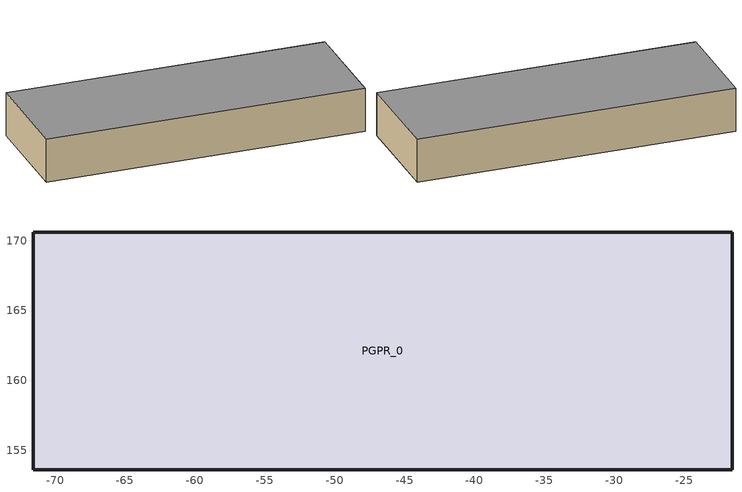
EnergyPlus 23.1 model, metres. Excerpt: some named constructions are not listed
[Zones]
PGPR_0
 floor ground (PGPR_0:f4UnderGroundSlabCF): -71.58,153.61 -71.58,170.61 -21.58,170.61 -21.58,153.61 z-8.68
 floor ground (PGPR_0:f5UnderGroundSlabCF): -71.58,153.61 -21.58,153.61 -21.58,170.61 -71.58,170.61 z-1.68
 wall ground (PGPR_0:f0UnderGroundWallCF): -71.58,153.61 -21.58,153.61 z-8.68:-1.68
 wall ground (PGPR_0:f1UnderGroundWallCF): -21.58,153.61 -21.58,170.61 z-8.68:-1.68
 wall ground (PGPR_0:f2UnderGroundWallCF): -21.58,170.61 -71.58,170.61 z-8.68:-1.68
 wall ground (PGPR_0:f3UnderGroundWallCF): -71.58,170.61 -71.58,153.61 z-8.68:-1.68
[Schedule:Day:Hourly]
d9dcf79c-9fc7-427b-8721-aed9b2591ced: Fraction, 1, 1, 1, 1, 1, 1, 1, 1, 0, 0, 0, 0, 0, 0, 0, 0, 0, 0, 0, 0, 0, 0, 0, 0
1f39d808-1290-4ecc-a868-a539735284be: Fraction, 1, 1, 1, 1, 1, 1, 1, 1, 0, 0, 0, 0, 1, 1, 1, 1, 1, 0, 0, 0, 0, 0, 0, 0
167243c0-d6b9-4395-961c-05c7494a644d: Fraction, 1, 1, 1, 1, 1, 1, 1, 1, 0, 0, 0, 1, 1, 1, 1, 1, 0, 0, 0, 0, 0, 0, 0, 0
f8f9e8d6-3785-418d-88df-0344d3b8d9d0: Fraction, 1, 1, 1, 1, 1, 1, 1, 1, 0, 0, 0, 1, 1, 1, 1, 1, 1, 1, 0, 0, 0, 0, 0, 0
816b8938-fc55-4ccb-94e9-46874070c0df: Fraction, 0, 0, 0, 0, 0, 0, 0, 0, 0, 0, 1, 1, 1, 1, 1, 1, 1, 1, 0, 0, 0, 0, 0, 0
f906869d-0c63-4801-97d7-2f6fdf00eec3: Fraction, 0, 1, 1, 1, 1, 1, 1, 1, 1, 0, 0, 1, 1, 1, 1, 1, 0, 0, 0, 0, 0, 0, 0, 0
bf26c04b-093e-4dd0-bfb7-8f53418dfe3b: Fraction, 0, 1, 1, 1, 1, 1, 1, 0, 0, 0, 1, 1, 1, 1, 1, 1, 1, 1, 0, 0, 0, 0, 0, 0
2692f2e2-7011-4f7f-87d6-537eda69e901: Fraction, 0, 0, 0, 0, 0, 0, 0, 0, 0, 1, 1, 1, 1, 1, 1, 1, 1, 1, 1, 0, 0, 0, 0, 0
4c0f310b-1b08-4062-aa00-35a20e78d4bd: Fraction, 0, 0, 0, 0, 0, 0, 0, 0, 0, 1, 1, 1, 1, 1, 1, 1, 1, 0, 0, 0, 0, 0, 0, 0
2c235aa5-8cab-4b03-950f-1667eaae87ce: Fraction, 0, 0, 0, 0, 0, 1, 1, 1, 0, 0, 0, 1, 1, 1, 1, 1, 0, 0, 0, 0, 0, 0, 0, 0
2b794df9-8615-43c4-b662-a9bc657ad98b: Fraction, 0, 0, 0, 0, 1, 0, 1, 0, 0, 0, 1, 1, 1, 0, 1, 1, 1, 0, 0, 0, 1, 1, 1, 1
b356cf11-d75d-4a00-a3ae-097c46a6d152: Fraction, 1, 1, 0, 0, 1, 1, 1, 1, 0, 0, 0, 0, 0, 0, 0, 0, 0, 0, 0, 0, 0, 0, 0, 0
05675a24-8fc4-4639-b798-4d39c4ec1cc1: Fraction, 0, 0, 0, 0, 0, 1, 0, 1, 0, 0, 0, 1, 1, 1, 1, 1, 0, 0, 0, 1, 1, 1, 1, 1
1d0039ed-71bf-43dc-8e47-9ad4a4147dc6: Fraction, 1, 1, 1, 0, 0, 1, 1, 1, 0, 0, 0, 0, 0, 0, 0, 0, 0, 0, 0, 0, 0, 0, 0, 0
f388303f-57ff-409b-afd9-1b7f9101a9af: Fraction, 0, 0, 0, 0, 1, 0, 1, 1, 1, 0, 0, 0, 1, 0, 0, 0, 0, 0, 0, 0, 0, 0, 0, 0
63fb8825-6fb9-4d30-81dd-844b2e0fedb9: Fraction, 0, 0, 0, 1, 0, 0, 0, 0, 0, 0, 0, 1, 1, 0, 1, 1, 0, 1, 0, 0, 0, 0, 0, 0
1ac725ff-994e-4721-8a13-852a1cbd803a: Fraction, 0, 0, 0, 0, 0, 0, 0, 0, 0, 0, 0, 1, 1, 0, 0, 0, 0, 0, 0, 0, 0, 0, 0, 1
7653cf2f-31bd-472d-bad6-aa38721b5ba5: Fraction, 1, 0, 1, 1, 1, 1, 1, 1, 0, 0, 0, 1, 1, 1, 1, 1, 0, 0, 0, 0, 0, 0, 0, 0
5accb452-dd9b-4958-ae82-1703d24bb1e1: Fraction, 0, 1, 1, 1, 1, 1, 1, 1, 0, 0, 1, 0, 0, 0, 1, 0, 0, 0, 0, 0, 1, 1, 1, 1
8d42d2cd-1376-4aaf-b131-225c1ebf9b00: Fraction, 1, 1, 1, 0, 1, 0, 0, 0, 0, 0, 0, 0, 1, 1, 1, 1, 0, 1, 0, 0, 0, 0, 0, 0
4821b65f-2fa8-4027-9241-73385ae91f13: Fraction, 0, 0, 0, 0, 0, 0, 1, 1, 0, 0, 0, 1, 1, 0, 0, 0, 0, 0, 0, 0, 0, 0, 0, 0
bf18cd6a-a61e-4c8f-b715-80ad31d9cf59: Fraction, 0, 1, 1, 1, 1, 1, 0, 1, 1, 1, 1, 0, 0, 0, 0, 0, 0, 0, 0, 0, 0, 0, 0, 0
f6daa1c1-f638-4cfc-83a9-ba2a2dab20d0: Fraction, 0, 0, 0, 1, 0, 1, 1, 0, 0, 0, 0, 1, 0, 1, 1, 1, 1, 1, 1, 0, 0, 0, 0, 0
5717dede-df18-45f6-8e04-edc631a4d201: Fraction, 0, 0, 0, 1, 1, 1, 0, 0, 0, 0, 0, 0, 1, 1, 1, 1, 0, 0, 0, 0, 0, 0, 0, 0
0cbf1766-0042-40fe-aa65-417a5b1cb487: Fraction, 0, 1, 1, 1, 1, 0, 1, 1, 0, 0, 0, 1, 1, 1, 1, 1, 1, 1, 1, 0, 0, 0, 0, 0
e7e61d38-ad75-4d17-9111-c91082de810f: Fraction, 0, 0, 0, 0, 0, 0, 0, 0, 0, 0, 1, 1, 1, 1, 1, 1, 1, 1, 1, 0, 0, 0, 0, 0
4eaf82e5-4865-46f9-871d-4dad995568b3: Fraction, 0, 0, 1, 1, 1, 0, 0, 1, 0, 0, 1, 1, 1, 1, 1, 1, 1, 1, 1, 1, 0, 0, 0, 0
2d7c5082-bc18-4490-97bf-c09197667969: Fraction, 0, 0, 0, 0, 0, 0, 0, 1, 0, 0, 1, 1, 1, 1, 1, 1, 0, 1, 1, 1, 1, 1, 0, 0
ae4e11c5-8472-48d7-91c8-4f0efbfe5baf: Fraction, 0, 0, 0, 0, 0, 0, 0, 0, 0, 1, 0, 1, 1, 1, 0, 0, 0, 0, 0, 0, 0, 0, 1, 1
fa050877-eab1-4837-8a96-9d579ed6ebb7: Fraction, 1, 1, 1, 1, 1, 1, 1, 1, 1, 0, 1, 0, 0, 1, 0, 0, 0, 0, 0, 1, 0, 0, 0, 1
72a43f4f-64e3-4f42-991d-62f686cb3ffd: Fraction, 1, 1, 1, 1, 1, 1, 1, 1, 0, 0, 0, 1, 1, 1, 0, 0, 1, 1, 0, 0, 0, 0, 0, 1
b9846065-a829-46c6-8fdc-8aa68692deeb: Fraction, 0, 0, 0, 0, 0, 0, 0, 0, 0, 0, 1, 0, 1, 1, 1, 0, 0, 0, 0, 0, 0, 0, 0, 0
f6460899-6225-450c-ba80-d4e741b67683: Fraction, 0, 1, 1, 1, 1, 1, 1, 1, 1, 0, 1, 1, 1, 1, 1, 0, 0, 0, 0, 1, 0, 1, 1, 1
3d43a1c2-00b8-41e6-a762-89d3936fab90: Fraction, 0, 0, 0, 0, 1, 1, 1, 1, 1, 1, 1, 0, 0, 0, 0, 0, 0, 0, 1, 0, 0, 0, 0, 0
fd22cae9-120d-4658-9fc1-011c79ef2019: Fraction, 0, 1, 0, 0, 1, 0, 0, 1, 0, 0, 1, 1, 1, 0, 0, 1, 0, 0, 0, 0, 0, 0, 0, 0
6d1b742b-f2af-4926-b111-44a0308bde1c: Fraction, 0, 0, 0, 0, 1, 1, 1, 1, 0, 0, 1, 1, 0, 0, 0, 0, 0, 0, 0, 0, 0, 0, 0, 0
9c94cf4f-2ea2-4d69-95c6-22fe52697003: Fraction, 0, 0, 0, 0, 0, 1, 0, 0, 0, 1, 0, 1, 1, 1, 1, 1, 0, 0, 0, 0, 0, 0, 0, 1
9a41f223-906f-4b0c-a4ba-fb94fbd2fc55: Fraction, 1, 1, 1, 1, 1, 1, 1, 1, 0, 1, 1, 1, 1, 1, 1, 1, 0, 0, 0, 0, 0, 0, 0, 0
2b34165a-c372-494a-aa3d-b6cb0a099ef0: Fraction, 0, 0, 0, 0, 0, 0, 0, 0, 0, 1, 1, 1, 1, 1, 1, 0, 0, 0, 0, 0, 0, 0, 0, 0
7365ccb5-f68e-47de-9fe1-2bba2c3965be: Fraction, 0, 1, 0, 0, 1, 1, 1, 1, 0, 1, 1, 1, 1, 1, 1, 1, 1, 1, 0, 0, 0, 0, 0, 0
7ee230cb-1509-4b11-8eff-c9901a1954f6: Fraction, 0, 0, 1, 1, 1, 1, 1, 1, 0, 0, 0, 0, 0, 1, 0, 1, 1, 0, 0, 0, 0, 0, 0, 0
a0d8a280-95cc-4bbb-89e8-2600fbc8f4a4: Fraction, 0, 0, 1, 1, 1, 1, 1, 1, 1, 1, 0, 0, 0, 0, 0, 0, 0, 0, 0, 0, 1, 0, 0, 0
ffe3e54c-0a47-4d93-bc39-6b1d4521eefe: Fraction, 1, 1, 1, 1, 1, 0, 0, 0, 0, 0, 0, 1, 1, 1, 1, 1, 1, 0, 0, 0, 0, 0, 0, 0
aa4ba0ed-ad0f-4bc4-baaa-1820481ac14d: Fraction, 0, 1, 1, 1, 1, 1, 1, 0, 0, 0, 0, 0, 0, 0, 0, 0, 1, 1, 1, 1, 1, 1, 1, 1
91a559cd-d8ad-489f-807b-53c219268239: Fraction, 0, 1, 0, 0, 1, 0, 0, 0, 0, 0, 0, 0, 1, 0, 0, 0, 0, 0, 0, 0, 0, 0, 0, 0
9548e364-9f1d-4a4f-80c3-c71c33c9bcd3: Fraction, 0, 1, 1, 1, 1, 1, 1, 1, 1, 1, 0, 0, 0, 0, 0, 1, 1, 0, 0, 0, 0, 0, 0, 0
40458299-9a9a-4cad-8549-994105624202: Fraction, 1, 1, 1, 0, 1, 1, 1, 1, 0, 0, 1, 1, 1, 1, 1, 1, 1, 1, 0, 0, 0, 0, 0, 0
3334ab2a-65ca-4246-9726-86bed1b1ad56: Fraction, 0, 1, 0, 0, 0, 0, 0, 0, 0, 0, 1, 0, 0, 0, 1, 1, 1, 1, 1, 0, 0, 0, 0, 1
dab38334-b2d5-43f8-aa39-9ec1537ad0d7: Fraction, 1, 1, 1, 1, 1, 0, 1, 1, 1, 0, 0, 0, 0, 1, 1, 0, 0, 0, 0, 0, 0, 0, 0, 1
5314bcf4-b470-4438-b5aa-59109e820182: Fraction, 1, 1, 1, 1, 1, 1, 0, 0, 0, 0, 0, 1, 1, 1, 1, 1, 1, 0, 0, 0, 0, 0, 0, 0
5ca33720-f18f-4dc2-9ba6-c4c9ca01ac03: Fraction, 0, 1, 1, 1, 1, 1, 1, 0, 0, 0, 0, 1, 1, 1, 1, 0, 0, 0, 0, 0, 0, 0, 0, 0
6ae21529-3c88-4ab1-b4a1-14dbb9c0dbd7: Fraction, 0, 0, 0, 0, 0, 0, 0, 0, 0, 1, 1, 1, 1, 1, 1, 1, 1, 1, 0, 0, 0, 0, 0, 0
b2070fc6-cdf3-4f53-a6fc-529115ee4d6c: Fraction, 0, 0, 1, 1, 1, 1, 1, 0, 0, 0, 1, 1, 1, 1, 0, 0, 0, 0, 0, 0, 0, 0, 0, 0
539075db-9491-4669-a57f-f293ddaf3df2: Fraction, 1, 1, 1, 1, 1, 1, 1, 1, 1, 0, 0, 0, 0, 0, 0, 0, 0, 0, 1, 1, 1, 1, 1, 1
3dc08564-a34c-414f-86a0-6dbabdcd974d: Fraction, 1, 1, 1, 1, 1, 1, 1, 0, 0, 1, 1, 1, 0, 0, 0, 0, 0, 0, 0, 0, 0, 0, 0, 0
c09cb094-2e46-4762-a30d-19deb9d1ea86: Fraction, 1, 1, 1, 1, 1, 1, 1, 1, 0, 1, 1, 0, 0, 0, 1, 1, 0, 0, 0, 0, 0, 0, 0, 0
e75c3a82-20ed-45d3-9611-82b07fe70383: Fraction, 0, 0, 0, 1, 1, 1, 0, 0, 0, 1, 1, 1, 1, 1, 1, 1, 1, 1, 0, 0, 0, 0, 0, 0
13338e4d-33e6-4ba8-ab76-f3b5fdbebdc6: Fraction, 0, 0, 0, 0, 0, 0, 0, 1, 1, 1, 1, 0, 0, 0, 0, 0, 0, 0, 0, 0, 0, 0, 0, 1
18ac65b2-ff49-43eb-9ff6-f5d489605bf5: Fraction, 1, 1, 1, 1, 1, 1, 1, 1, 0, 0, 0, 1, 1, 1, 1, 0, 0, 0, 1, 1, 1, 1, 1, 1
3c424272-2fbb-4626-bfb3-b3e63b0ebf15: Fraction, 1, 1, 1, 1, 1, 1, 1, 1, 1, 1, 1, 1, 1, 1, 1, 0, 0, 0, 0, 1, 1, 1, 0, 1
8cb67d62-1e5e-492f-891a-b3a95116f9b2: Fraction, 1, 1, 1, 1, 1, 1, 1, 1, 0, 0, 1, 1, 0, 1, 0, 0, 0, 0, 0, 0, 0, 0, 0, 1
65854ffa-0b48-4b7e-b013-bbacda2de4b0: Fraction, 1, 1, 1, 1, 1, 1, 1, 0, 0, 0, 1, 0, 0, 0, 0, 0, 0, 0, 0, 1, 1, 1, 1, 1
43215c20-34bf-46c4-b316-0cb89a13fde0: Fraction, 1, 1, 1, 1, 1, 0, 0, 0, 0, 0, 1, 1, 1, 1, 1, 1, 1, 0, 0, 0, 0, 0, 0, 0
bf493e8d-0f09-477b-82bb-599b7dfa9bf8: Fraction, 1, 1, 1, 1, 1, 1, 1, 1, 1, 1, 0, 0, 0, 0, 0, 0, 1, 0, 0, 0, 0, 0, 0, 0
56c5e057-8600-4c1d-8a82-cd542e8e6118: Fraction, 1, 1, 1, 1, 1, 1, 1, 1, 1, 1, 1, 1, 0, 0, 0, 0, 0, 0, 0, 0, 0, 1, 1, 1
43dce155-c14f-49ae-9b01-ade141029bde: Fraction, 1, 1, 1, 1, 1, 1, 1, 0, 0, 0, 1, 1, 1, 1, 1, 1, 1, 0, 0, 0, 0, 1, 1, 1
1cc282b9-c982-4ee0-a064-773fd5ee6047: Fraction, 1, 1, 1, 1, 1, 1, 1, 1, 0, 0, 1, 1, 1, 1, 0, 1, 1, 1, 1, 1, 1, 1, 1, 1
bd5e77ba-5875-406c-ae00-fb824d1f45a9: Fraction, 1, 1, 1, 1, 1, 1, 1, 1, 1, 0, 0, 0, 0, 1, 0, 0, 0, 0, 0, 0, 0, 0, 0, 0
ce79ea56-7f4a-4f94-9e86-9a7979970c1c: Fraction, 1, 1, 1, 1, 1, 1, 1, 1, 0, 1, 1, 1, 1, 1, 1, 1, 1, 0, 1, 1, 1, 1, 1, 1
72d04c36-d947-40ba-8bc0-3cb22bdae5b9: Fraction, 1, 1, 1, 1, 1, 1, 1, 1, 0, 0, 1, 1, 1, 1, 1, 1, 0, 0, 0, 0, 0, 0, 1, 1
6c3fb2c3-e9f9-41c5-bb13-6a0b0d61c565: Fraction, 1, 1, 1, 1, 1, 1, 1, 0, 0, 0, 1, 1, 1, 0, 0, 0, 0, 1, 1, 1, 1, 1, 1, 1
af08b95e-b85f-40ea-95f1-6d2825870e3c: Fraction, 1, 1, 1, 1, 1, 1, 1, 1, 0, 0, 1, 1, 1, 1, 1, 1, 1, 0, 0, 0, 0, 0, 0, 1
2f5eafc9-7ffc-444b-bfc2-050e20c8629e: Fraction, 1, 1, 1, 1, 0, 1, 1, 0, 0, 0, 0, 1, 1, 1, 1, 1, 0, 0, 0, 0, 0, 0, 0, 0
5ba7703b-6765-4d87-9f81-e5943f200ef5: Fraction, 0, 0, 0, 0, 0, 1, 1, 1, 0, 0, 0, 0, 0, 1, 0, 0, 0, 0, 0, 0, 0, 0, 0, 0
a2c685d5-5475-4b4e-9a69-87c1e8206c11: Fraction, 1, 1, 1, 1, 1, 1, 1, 1, 0, 0, 1, 1, 1, 1, 0, 0, 0, 0, 0, 0, 0, 0, 0, 0
6429fd5d-ac06-42eb-aa2c-69beb4e9fb2c: Fraction, 0, 0, 0, 0, 0, 0, 0, 1, 0, 0, 0, 0, 0, 1, 0, 0, 0, 0, 0, 0, 0, 0, 1, 1
8e364208-fab5-4fc2-b6a5-622fb1b0941e: Fraction, 1, 1, 1, 1, 1, 1, 1, 1, 0, 0, 0, 1, 0, 0, 0, 0, 0, 0, 0, 0, 0, 1, 1, 1
a3fcf134-e1b5-4675-828b-396d183a33c8: Fraction, 1, 1, 1, 1, 1, 1, 1, 1, 0, 0, 0, 0, 1, 1, 1, 0, 0, 0, 0, 0, 0, 0, 1, 1
8e8da772-3aa9-4fd8-a178-2b0c2fe0aaf8: Fraction, 1, 1, 1, 1, 1, 1, 1, 1, 1, 0, 0, 0, 0, 0, 0, 0, 1, 1, 1, 1, 1, 1, 1, 1
7309a935-d4a5-4a87-a497-34206d6b8d12: Fraction, 1, 1, 1, 1, 1, 1, 1, 1, 1, 0, 0, 0, 1, 1, 0, 0, 0, 0, 0, 1, 1, 1, 1, 1
b2eb5614-aaaa-49da-a712-b749f0c9cff7: Fraction, 1, 1, 1, 1, 1, 1, 1, 1, 0, 1, 0, 0, 1, 1, 1, 1, 1, 1, 1, 1, 1, 1, 1, 1
32f3db98-fc72-4079-9e92-a55d28373c20: Fraction, 1, 1, 1, 1, 1, 1, 1, 1, 0, 0, 1, 0, 0, 0, 0, 0, 0, 0, 1, 1, 1, 1, 1, 1
e1463a37-a05b-45bc-9f0a-063334c52703: Fraction, 1, 1, 1, 1, 1, 1, 1, 1, 1, 0, 0, 0, 0, 1, 0, 0, 0, 0, 1, 1, 1, 1, 1, 1
9a6246e3-040e-4e57-b973-c3710ae064d7: Fraction, 1, 1, 1, 1, 1, 1, 1, 1, 1, 0, 0, 0, 1, 0, 0, 0, 0, 0, 0, 0, 0, 0, 0, 1
590cc571-279b-4e00-9684-8ddf6ee9b6eb: Fraction, 1, 1, 1, 1, 1, 1, 1, 1, 1, 0, 0, 0, 1, 1, 1, 1, 0, 1, 1, 1, 1, 1, 1, 1
b0b293ba-4748-41d1-9822-bd5750813f2b: Fraction, 1, 1, 1, 1, 1, 1, 1, 1, 0, 0, 1, 1, 0, 0, 0, 0, 1, 1, 1, 1, 1, 1, 1, 1
ef8b8f32-f73d-4a2f-8841-6ca38a474229: Fraction, 1, 1, 1, 1, 1, 1, 1, 1, 0, 0, 0, 0, 1, 1, 1, 1, 1, 1, 1, 1, 1, 1, 1, 1
ac9b99a8-61ff-49b8-8cf8-af1f824a9b26: Fraction, 1, 1, 1, 1, 1, 1, 1, 1, 0, 0, 0, 0, 0, 0, 0, 1, 1, 1, 1, 1, 1, 1, 1, 1
c10bf566-93bf-434e-b004-12a84ad3793d: Fraction, 1, 1, 1, 1, 1, 1, 1, 1, 1, 1, 1, 1, 1, 1, 1, 0, 0, 0, 1, 1, 1, 1, 1, 1
9a5d171f-98c2-4aee-973a-69cc746be621: Fraction, 1, 1, 1, 1, 1, 1, 1, 1, 0, 1, 1, 1, 1, 1, 1, 1, 1, 1, 1, 1, 1, 1, 1, 1
c6350fc5-fe88-4eaf-9aca-e69489115c1a: Fraction, 1, 1, 1, 1, 1, 1, 1, 1, 1, 0, 0, 0, 0, 0, 0, 0, 1, 1, 0, 0, 0, 0, 1, 1
4b2d80f5-d2dd-463a-ae30-62ea0018f6b7: Fraction, 1, 1, 1, 1, 1, 1, 1, 1, 1, 0, 0, 0, 0, 0, 0, 0, 0, 0, 0, 1, 1, 1, 1, 1
dd0c033b-1156-4de2-89ac-2cb92c9279be: Fraction, 1, 1, 1, 1, 1, 1, 1, 0, 0, 0, 1, 1, 1, 1, 1, 1, 1, 0, 0, 0, 0, 0, 0, 0
e9d63ce2-a516-43b4-88f4-53621e96d1c2: Fraction, 0, 1, 1, 1, 1, 1, 1, 1, 0, 0, 1, 0, 1, 1, 1, 0, 0, 0, 0, 0, 0, 0, 0, 1
20b0b6d0-4ea3-483c-9bf1-9b274477a794: Fraction, 1, 1, 1, 1, 1, 1, 1, 1, 0, 0, 0, 1, 1, 1, 0, 0, 0, 1, 1, 1, 1, 1, 1, 1
ea2df388-1da9-4568-a848-820d92e91a2e: Fraction, 1, 1, 1, 1, 1, 1, 1, 1, 1, 0, 0, 0, 0, 0, 0, 0, 0, 0, 0, 0, 0, 1, 1, 1
b64ff178-bf1b-4327-b6f5-951119e13f15: Fraction, 1, 1, 1, 1, 1, 1, 1, 1, 0, 0, 1, 1, 1, 1, 1, 1, 1, 1, 0, 0, 0, 0, 1, 1
6a3eb001-6c3d-430b-b78b-e87b72c5c27c: Fraction, 1, 1, 1, 1, 1, 1, 1, 1, 0, 0, 1, 0, 0, 0, 1, 1, 1, 1, 1, 1, 1, 1, 1, 1
5067172f-970a-49b5-9add-c96d6555156b: Fraction, 1, 1, 1, 1, 1, 1, 1, 1, 0, 0, 0, 0, 0, 0, 0, 0, 0, 1, 1, 1, 1, 1, 1, 1
38879b80-4793-44b2-80ac-8415cc3fa84e: Fraction, 1, 1, 1, 1, 1, 1, 1, 1, 0, 0, 0, 1, 1, 0, 0, 0, 0, 0, 0, 0, 1, 1, 1, 1
0d941807-854a-4388-bc6e-d3b315484c06: Fraction, 1, 1, 1, 1, 1, 1, 1, 1, 0, 0, 1, 1, 1, 1, 0, 0, 1, 0, 0, 0, 0, 1, 1, 1
ad46bde7-0fa9-4bbc-8ffe-50189711a076: Fraction, 1, 1, 1, 1, 1, 1, 1, 1, 1, 0, 1, 1, 1, 1, 1, 1, 1, 0, 0, 0, 0, 0, 1, 1
1c525a25-78d7-48f7-adf9-625859b5bc70: Fraction, 1, 1, 1, 1, 1, 1, 1, 1, 0, 0, 1, 1, 1, 0, 1, 1, 0, 0, 1, 1, 1, 1, 1, 1
69331431-c4e6-4cf1-a0db-db887e9bea4a: Fraction, 1, 1, 1, 1, 1, 1, 1, 1, 1, 0, 0, 0, 0, 1, 0, 0, 0, 0, 0, 0, 0, 1, 1, 1
3475e547-5cf9-486e-a40c-c7532f599136: Fraction, 1, 1, 1, 1, 1, 1, 1, 1, 0, 0, 0, 1, 1, 1, 1, 0, 0, 0, 0, 0, 0, 0, 0, 0
567be2e0-61dc-4fcb-ad4d-de43c7a56590: Fraction, 0, 1, 1, 1, 1, 1, 1, 0, 0, 0, 1, 1, 1, 1, 0, 0, 0, 0, 0, 0, 1, 1, 1, 0
2ad16e59-1756-4a8b-a485-cc2ea819cd4d: Fraction, 0, 0, 0, 0, 0, 0, 0, 0, 0, 0, 0, 1, 1, 0, 0, 1, 0, 0, 0, 0, 0, 0, 0, 0
e4cfd7c2-87dc-404b-a40f-20675e0e7986: Fraction, 0, 0, 0, 0, 0, 0, 0, 0, 0, 0, 0, 1, 1, 1, 1, 0, 0, 0, 0, 0, 0, 0, 0, 0
dd438ea0-ff72-497a-93e1-fe532e8e1c61: Fraction, 0, 0, 0, 0, 0, 0, 0, 0, 0, 0, 0, 1, 0, 0, 0, 0, 0, 0, 0, 0, 0, 0, 0, 0
e6e7bf8a-a66b-459e-8abe-e26adf000d99: Fraction, 0, 0, 0, 0, 1, 0, 0, 0, 0, 0, 0, 1, 1, 1, 0, 0, 0, 0, 0, 0, 0, 0, 0, 0
4bf30a2d-bcfa-43ef-bb6f-6008cebadcbc: Fraction, 0, 0, 0, 0, 1, 0, 0, 0, 0, 0, 0, 1, 1, 1, 0, 1, 1, 1, 0, 0, 1, 1, 1, 1
d6876cb5-f84d-48d1-901e-3727b5f60088: Fraction, 1, 1, 1, 1, 1, 1, 1, 1, 1, 1, 1, 1, 1, 1, 1, 1, 1, 1, 1, 1, 1, 1, 1, 1
f86d166d-1f40-4d7e-bd29-6f9b90b6277c: Fraction, 1, 1, 1, 0, 1, 1, 1, 1, 0, 1, 1, 1, 1, 1, 1, 1, 1, 1, 1, 1, 1, 1, 1, 1
0b2b71b0-283c-40ad-bcb2-425108ab8168: Fraction, 1, 1, 1, 1, 1, 1, 1, 1, 1, 0, 0, 0, 1, 1, 0, 0, 1, 1, 1, 1, 1, 1, 1, 1
8ad28030-fb78-4be3-a9e3-a7af73d679f6: Fraction, 1, 1, 1, 1, 1, 1, 1, 1, 1, 0, 0, 1, 1, 0, 1, 0, 1, 1, 0, 1, 0, 0, 1, 0
cd6e9d6c-000a-4fd0-8206-3a7946e2c348: Fraction, 0, 1, 1, 1, 1, 1, 1, 1, 1, 1, 1, 1, 1, 0, 0, 0, 0, 0, 0, 0, 1, 1, 1, 1
39b6d2c0-7487-47e4-8a12-35778c66b09f: Fraction, 1, 1, 1, 1, 1, 1, 1, 1, 1, 1, 1, 1, 0, 0, 0, 0, 0, 0, 0, 1, 1, 1, 1, 1
703db69f-6d34-4c3c-8a68-f7f068c31629: Fraction, 1, 1, 1, 1, 1, 1, 1, 1, 1, 1, 1, 1, 1, 1, 0, 1, 1, 1, 0, 1, 1, 1, 1, 1
a70ac2b2-22f6-4bba-9e92-e45c1198a493: Fraction, 1, 1, 1, 1, 1, 1, 1, 1, 1, 0, 0, 0, 0, 0, 0, 0, 0, 0, 0, 0, 1, 1, 1, 1
12df5cc0-160b-4b12-9adb-48837d2ff0dd: Fraction, 1, 1, 1, 1, 1, 1, 1, 1, 0, 0, 0, 0, 1, 1, 1, 1, 0, 0, 0, 0, 0, 0, 1, 0
a328b079-f467-484b-b0d7-bc88e7969d08: Fraction, 1, 1, 1, 1, 1, 1, 1, 1, 1, 1, 0, 1, 1, 1, 1, 0, 0, 0, 0, 0, 1, 1, 1, 0
c685835f-358e-43ec-839b-3242582d8bfa: Fraction, 1, 1, 1, 1, 1, 1, 1, 1, 1, 0, 0, 0, 0, 1, 1, 1, 1, 1, 1, 1, 1, 1, 1, 1
2cc97c18-35e4-48b6-8c4d-7a6d0501a15b: Fraction, 1, 1, 1, 1, 1, 1, 1, 1, 1, 1, 0, 0, 0, 0, 0, 0, 0, 1, 0, 1, 1, 1, 1, 1
2e28faab-47ab-4704-a439-f890331c692f: Fraction, 1, 1, 1, 1, 1, 1, 1, 1, 0, 0, 0, 0, 0, 0, 0, 0, 0, 0, 0, 1, 1, 1, 1, 1
e6d081f5-324d-4397-966e-5e428be92f8f: Fraction, 1, 1, 1, 1, 1, 1, 1, 1, 0, 0, 0, 0, 1, 0, 1, 0, 1, 1, 1, 1, 0, 1, 1, 1
44540717-3e5d-4880-8304-4e32d6fc7631: Fraction, 1, 1, 1, 1, 1, 1, 1, 1, 0, 0, 0, 0, 1, 0, 0, 0, 0, 0, 0, 0, 0, 1, 1, 1
abe1905c-8d1c-4453-8150-04da2bcf97ba: Fraction, 1, 1, 1, 1, 1, 1, 1, 1, 0, 0, 0, 1, 0, 1, 1, 0, 0, 0, 0, 0, 0, 0, 0, 1
2a4b3c11-8924-4d53-977a-01e096302f31: Fraction, 1, 1, 0, 0, 1, 1, 0, 1, 0, 0, 0, 0, 1, 0, 0, 0, 0, 0, 0, 0, 0, 0, 0, 0
b0a4bc87-c9b0-4329-9316-c63de896e603: Fraction, 0, 0, 1, 0, 0, 0, 1, 0, 0, 0, 0, 0, 0, 1, 1, 0, 0, 0, 0, 0, 0, 0, 0, 0
820f606b-ecc0-442b-b404-9572064db869: Fraction, 0, 0, 0, 0, 0, 0, 0, 0, 0, 0, 0, 1, 1, 1, 1, 1, 0, 0, 0, 0, 0, 0, 1, 0
7f807dc9-bb85-4661-ad71-a590363bf323: Fraction, 1, 1, 0, 0, 1, 0, 0, 1, 0, 0, 0, 1, 1, 1, 1, 0, 0, 0, 0, 0, 0, 0, 0, 0
1d73cf0c-9ba0-4afd-be46-61a7f2a35aa7: Fraction, 0, 1, 0, 1, 1, 1, 1, 1, 0, 0, 0, 1, 1, 1, 1, 1, 0, 0, 0, 0, 0, 0, 0, 0
c3ff4547-3e39-43cf-96da-122a3c019963: Fraction, 0, 1, 1, 1, 1, 1, 1, 1, 0, 0, 0, 0, 1, 1, 1, 1, 0, 0, 0, 0, 0, 0, 0, 0
90053254-72e9-4d2d-bbc7-268dc41b0c14: Fraction, 0, 0, 0, 1, 1, 0, 0, 1, 0, 0, 0, 1, 1, 1, 1, 1, 0, 0, 0, 0, 0, 0, 0, 0
e8d4ba2a-b000-4c73-a911-cf906964e842: Fraction, 0, 1, 1, 1, 1, 0, 0, 1, 0, 0, 0, 0, 0, 0, 0, 0, 0, 0, 0, 0, 0, 0, 1, 1
[Schedule:Week:Daily]
CoolAvail_PGPR_0_32: 2b794df9-8615-43c4-b662-a9bc657ad98b, b356cf11-d75d-4a00-a3ae-097c46a6d152, 05675a24-8fc4-4639-b798-4d39c4ec1cc1, 1d0039ed-71bf-43dc-8e47-9ad4a4147dc6, f388303f-57ff-409b-afd9-1b7f9101a9af, 63fb8825-6fb9-4d30-81dd-844b2e0fedb9, 1ac725ff-994e-4721-8a13-852a1cbd803a, 2b794df9-8615-43c4-b662-a9bc657ad98b, 2b794df9-8615-43c4-b662-a9bc657ad98b, 2b794df9-8615-43c4-b662-a9bc657ad98b, 2b794df9-8615-43c4-b662-a9bc657ad98b, 2b794df9-8615-43c4-b662-a9bc657ad98b
CoolAvail_PGPR_0_33: 7653cf2f-31bd-472d-bad6-aa38721b5ba5, 5accb452-dd9b-4958-ae82-1703d24bb1e1, 8d42d2cd-1376-4aaf-b131-225c1ebf9b00, 4821b65f-2fa8-4027-9241-73385ae91f13, bf18cd6a-a61e-4c8f-b715-80ad31d9cf59, bf26c04b-093e-4dd0-bfb7-8f53418dfe3b, f6daa1c1-f638-4cfc-83a9-ba2a2dab20d0, 7653cf2f-31bd-472d-bad6-aa38721b5ba5, 7653cf2f-31bd-472d-bad6-aa38721b5ba5, 7653cf2f-31bd-472d-bad6-aa38721b5ba5, 7653cf2f-31bd-472d-bad6-aa38721b5ba5, 7653cf2f-31bd-472d-bad6-aa38721b5ba5
CoolAvail_PGPR_0_34: 5717dede-df18-45f6-8e04-edc631a4d201, 0cbf1766-0042-40fe-aa65-417a5b1cb487, e7e61d38-ad75-4d17-9111-c91082de810f, 4eaf82e5-4865-46f9-871d-4dad995568b3, 2d7c5082-bc18-4490-97bf-c09197667969, ae4e11c5-8472-48d7-91c8-4f0efbfe5baf, fa050877-eab1-4837-8a96-9d579ed6ebb7, 5717dede-df18-45f6-8e04-edc631a4d201, 5717dede-df18-45f6-8e04-edc631a4d201, 5717dede-df18-45f6-8e04-edc631a4d201, 5717dede-df18-45f6-8e04-edc631a4d201, 5717dede-df18-45f6-8e04-edc631a4d201
CoolAvail_PGPR_0_35: 72a43f4f-64e3-4f42-991d-62f686cb3ffd, b9846065-a829-46c6-8fdc-8aa68692deeb, 1f39d808-1290-4ecc-a868-a539735284be, f6460899-6225-450c-ba80-d4e741b67683, 167243c0-d6b9-4395-961c-05c7494a644d, 3d43a1c2-00b8-41e6-a762-89d3936fab90, fd22cae9-120d-4658-9fc1-011c79ef2019, 72a43f4f-64e3-4f42-991d-62f686cb3ffd, 72a43f4f-64e3-4f42-991d-62f686cb3ffd, 72a43f4f-64e3-4f42-991d-62f686cb3ffd, 72a43f4f-64e3-4f42-991d-62f686cb3ffd, 72a43f4f-64e3-4f42-991d-62f686cb3ffd
CoolAvail_PGPR_0_36: 6d1b742b-f2af-4926-b111-44a0308bde1c, f906869d-0c63-4801-97d7-2f6fdf00eec3, 9c94cf4f-2ea2-4d69-95c6-22fe52697003, 9a41f223-906f-4b0c-a4ba-fb94fbd2fc55, 2b34165a-c372-494a-aa3d-b6cb0a099ef0, 7365ccb5-f68e-47de-9fe1-2bba2c3965be, 2692f2e2-7011-4f7f-87d6-537eda69e901, 6d1b742b-f2af-4926-b111-44a0308bde1c, 6d1b742b-f2af-4926-b111-44a0308bde1c, 6d1b742b-f2af-4926-b111-44a0308bde1c, 6d1b742b-f2af-4926-b111-44a0308bde1c, 6d1b742b-f2af-4926-b111-44a0308bde1c
CoolAvail_PGPR_0_37: 816b8938-fc55-4ccb-94e9-46874070c0df, 7ee230cb-1509-4b11-8eff-c9901a1954f6, a0d8a280-95cc-4bbb-89e8-2600fbc8f4a4, ffe3e54c-0a47-4d93-bc39-6b1d4521eefe, aa4ba0ed-ad0f-4bc4-baaa-1820481ac14d, d9dcf79c-9fc7-427b-8721-aed9b2591ced, 91a559cd-d8ad-489f-807b-53c219268239, 816b8938-fc55-4ccb-94e9-46874070c0df, 816b8938-fc55-4ccb-94e9-46874070c0df, 816b8938-fc55-4ccb-94e9-46874070c0df, 816b8938-fc55-4ccb-94e9-46874070c0df, 816b8938-fc55-4ccb-94e9-46874070c0df
CoolAvail_PGPR_0_38: 9548e364-9f1d-4a4f-80c3-c71c33c9bcd3, 40458299-9a9a-4cad-8549-994105624202, 6d1b742b-f2af-4926-b111-44a0308bde1c, 3334ab2a-65ca-4246-9726-86bed1b1ad56, dab38334-b2d5-43f8-aa39-9ec1537ad0d7, 5314bcf4-b470-4438-b5aa-59109e820182, 5ca33720-f18f-4dc2-9ba6-c4c9ca01ac03, 9548e364-9f1d-4a4f-80c3-c71c33c9bcd3, 9548e364-9f1d-4a4f-80c3-c71c33c9bcd3, 9548e364-9f1d-4a4f-80c3-c71c33c9bcd3, 9548e364-9f1d-4a4f-80c3-c71c33c9bcd3, 9548e364-9f1d-4a4f-80c3-c71c33c9bcd3
CoolAvail_PGPR_0_39: 6ae21529-3c88-4ab1-b4a1-14dbb9c0dbd7, b2070fc6-cdf3-4f53-a6fc-529115ee4d6c, 539075db-9491-4669-a57f-f293ddaf3df2, 3dc08564-a34c-414f-86a0-6dbabdcd974d, c09cb094-2e46-4762-a30d-19deb9d1ea86, e75c3a82-20ed-45d3-9611-82b07fe70383, 816b8938-fc55-4ccb-94e9-46874070c0df, 6ae21529-3c88-4ab1-b4a1-14dbb9c0dbd7, 6ae21529-3c88-4ab1-b4a1-14dbb9c0dbd7, 6ae21529-3c88-4ab1-b4a1-14dbb9c0dbd7, 6ae21529-3c88-4ab1-b4a1-14dbb9c0dbd7, 6ae21529-3c88-4ab1-b4a1-14dbb9c0dbd7
CoolAvail_PGPR_0_40: 4c0f310b-1b08-4062-aa00-35a20e78d4bd, 13338e4d-33e6-4ba8-ab76-f3b5fdbebdc6, 18ac65b2-ff49-43eb-9ff6-f5d489605bf5, 3c424272-2fbb-4626-bfb3-b3e63b0ebf15, 8cb67d62-1e5e-492f-891a-b3a95116f9b2, 65854ffa-0b48-4b7e-b013-bbacda2de4b0, 43215c20-34bf-46c4-b316-0cb89a13fde0, 4c0f310b-1b08-4062-aa00-35a20e78d4bd, 4c0f310b-1b08-4062-aa00-35a20e78d4bd, 4c0f310b-1b08-4062-aa00-35a20e78d4bd, 4c0f310b-1b08-4062-aa00-35a20e78d4bd, 4c0f310b-1b08-4062-aa00-35a20e78d4bd
CoolAvail_PGPR_0_41: bf493e8d-0f09-477b-82bb-599b7dfa9bf8, 56c5e057-8600-4c1d-8a82-cd542e8e6118, 43dce155-c14f-49ae-9b01-ade141029bde, 1cc282b9-c982-4ee0-a064-773fd5ee6047, bd5e77ba-5875-406c-ae00-fb824d1f45a9, ce79ea56-7f4a-4f94-9e86-9a7979970c1c, 72d04c36-d947-40ba-8bc0-3cb22bdae5b9, bf493e8d-0f09-477b-82bb-599b7dfa9bf8, bf493e8d-0f09-477b-82bb-599b7dfa9bf8, bf493e8d-0f09-477b-82bb-599b7dfa9bf8, bf493e8d-0f09-477b-82bb-599b7dfa9bf8, bf493e8d-0f09-477b-82bb-599b7dfa9bf8
CoolAvail_PGPR_0_42: 6c3fb2c3-e9f9-41c5-bb13-6a0b0d61c565, af08b95e-b85f-40ea-95f1-6d2825870e3c, 2f5eafc9-7ffc-444b-bfc2-050e20c8629e, 5ba7703b-6765-4d87-9f81-e5943f200ef5, a2c685d5-5475-4b4e-9a69-87c1e8206c11, 6429fd5d-ac06-42eb-aa2c-69beb4e9fb2c, 8e364208-fab5-4fc2-b6a5-622fb1b0941e, 6c3fb2c3-e9f9-41c5-bb13-6a0b0d61c565, 6c3fb2c3-e9f9-41c5-bb13-6a0b0d61c565, 6c3fb2c3-e9f9-41c5-bb13-6a0b0d61c565, 6c3fb2c3-e9f9-41c5-bb13-6a0b0d61c565, 6c3fb2c3-e9f9-41c5-bb13-6a0b0d61c565
CoolAvail_PGPR_0_43: a3fcf134-e1b5-4675-828b-396d183a33c8, 8e8da772-3aa9-4fd8-a178-2b0c2fe0aaf8, 7309a935-d4a5-4a87-a497-34206d6b8d12, b2eb5614-aaaa-49da-a712-b749f0c9cff7, 32f3db98-fc72-4079-9e92-a55d28373c20, e1463a37-a05b-45bc-9f0a-063334c52703, 9a6246e3-040e-4e57-b973-c3710ae064d7, a3fcf134-e1b5-4675-828b-396d183a33c8, a3fcf134-e1b5-4675-828b-396d183a33c8, a3fcf134-e1b5-4675-828b-396d183a33c8, a3fcf134-e1b5-4675-828b-396d183a33c8, a3fcf134-e1b5-4675-828b-396d183a33c8
CoolAvail_PGPR_0_44: 590cc571-279b-4e00-9684-8ddf6ee9b6eb, b0b293ba-4748-41d1-9822-bd5750813f2b, ef8b8f32-f73d-4a2f-8841-6ca38a474229, ac9b99a8-61ff-49b8-8cf8-af1f824a9b26, c10bf566-93bf-434e-b004-12a84ad3793d, 9a5d171f-98c2-4aee-973a-69cc746be621, c6350fc5-fe88-4eaf-9aca-e69489115c1a, 590cc571-279b-4e00-9684-8ddf6ee9b6eb, 590cc571-279b-4e00-9684-8ddf6ee9b6eb, 590cc571-279b-4e00-9684-8ddf6ee9b6eb, 590cc571-279b-4e00-9684-8ddf6ee9b6eb, 590cc571-279b-4e00-9684-8ddf6ee9b6eb
CoolAvail_PGPR_0_45: 4b2d80f5-d2dd-463a-ae30-62ea0018f6b7, f8f9e8d6-3785-418d-88df-0344d3b8d9d0, dd0c033b-1156-4de2-89ac-2cb92c9279be, e9d63ce2-a516-43b4-88f4-53621e96d1c2, 539075db-9491-4669-a57f-f293ddaf3df2, 20b0b6d0-4ea3-483c-9bf1-9b274477a794, 4b2d80f5-d2dd-463a-ae30-62ea0018f6b7, 4b2d80f5-d2dd-463a-ae30-62ea0018f6b7, 4b2d80f5-d2dd-463a-ae30-62ea0018f6b7, 4b2d80f5-d2dd-463a-ae30-62ea0018f6b7, 4b2d80f5-d2dd-463a-ae30-62ea0018f6b7, 4b2d80f5-d2dd-463a-ae30-62ea0018f6b7
CoolAvail_PGPR_0_46: ea2df388-1da9-4568-a848-820d92e91a2e, af08b95e-b85f-40ea-95f1-6d2825870e3c, b64ff178-bf1b-4327-b6f5-951119e13f15, 6a3eb001-6c3d-430b-b78b-e87b72c5c27c, 5067172f-970a-49b5-9add-c96d6555156b, 38879b80-4793-44b2-80ac-8415cc3fa84e, 0d941807-854a-4388-bc6e-d3b315484c06, ea2df388-1da9-4568-a848-820d92e91a2e, ea2df388-1da9-4568-a848-820d92e91a2e, ea2df388-1da9-4568-a848-820d92e91a2e, ea2df388-1da9-4568-a848-820d92e91a2e, ea2df388-1da9-4568-a848-820d92e91a2e
CoolAvail_PGPR_0_47: ad46bde7-0fa9-4bbc-8ffe-50189711a076, 1c525a25-78d7-48f7-adf9-625859b5bc70, 69331431-c4e6-4cf1-a0db-db887e9bea4a, 3475e547-5cf9-486e-a40c-c7532f599136, 567be2e0-61dc-4fcb-ad4d-de43c7a56590, 2ad16e59-1756-4a8b-a485-cc2ea819cd4d, e4cfd7c2-87dc-404b-a40f-20675e0e7986, ad46bde7-0fa9-4bbc-8ffe-50189711a076, ad46bde7-0fa9-4bbc-8ffe-50189711a076, ad46bde7-0fa9-4bbc-8ffe-50189711a076, ad46bde7-0fa9-4bbc-8ffe-50189711a076, ad46bde7-0fa9-4bbc-8ffe-50189711a076
CoolAvail_PGPR_0_48: dd438ea0-ff72-497a-93e1-fe532e8e1c61, e6e7bf8a-a66b-459e-8abe-e26adf000d99, 4bf30a2d-bcfa-43ef-bb6f-6008cebadcbc, d6876cb5-f84d-48d1-901e-3727b5f60088, f86d166d-1f40-4d7e-bd29-6f9b90b6277c, 0b2b71b0-283c-40ad-bcb2-425108ab8168, 8ad28030-fb78-4be3-a9e3-a7af73d679f6, dd438ea0-ff72-497a-93e1-fe532e8e1c61, dd438ea0-ff72-497a-93e1-fe532e8e1c61, dd438ea0-ff72-497a-93e1-fe532e8e1c61, dd438ea0-ff72-497a-93e1-fe532e8e1c61, dd438ea0-ff72-497a-93e1-fe532e8e1c61
CoolAvail_PGPR_0_49: cd6e9d6c-000a-4fd0-8206-3a7946e2c348, 39b6d2c0-7487-47e4-8a12-35778c66b09f, 703db69f-6d34-4c3c-8a68-f7f068c31629, a70ac2b2-22f6-4bba-9e92-e45c1198a493, 12df5cc0-160b-4b12-9adb-48837d2ff0dd, a328b079-f467-484b-b0d7-bc88e7969d08, c685835f-358e-43ec-839b-3242582d8bfa, cd6e9d6c-000a-4fd0-8206-3a7946e2c348, cd6e9d6c-000a-4fd0-8206-3a7946e2c348, cd6e9d6c-000a-4fd0-8206-3a7946e2c348, cd6e9d6c-000a-4fd0-8206-3a7946e2c348, cd6e9d6c-000a-4fd0-8206-3a7946e2c348
CoolAvail_PGPR_0_50: 2cc97c18-35e4-48b6-8c4d-7a6d0501a15b, 18ac65b2-ff49-43eb-9ff6-f5d489605bf5, 2e28faab-47ab-4704-a439-f890331c692f, e6d081f5-324d-4397-966e-5e428be92f8f, 44540717-3e5d-4880-8304-4e32d6fc7631, abe1905c-8d1c-4453-8150-04da2bcf97ba, 2a4b3c11-8924-4d53-977a-01e096302f31, 2cc97c18-35e4-48b6-8c4d-7a6d0501a15b, 2cc97c18-35e4-48b6-8c4d-7a6d0501a15b, 2cc97c18-35e4-48b6-8c4d-7a6d0501a15b, 2cc97c18-35e4-48b6-8c4d-7a6d0501a15b, 2cc97c18-35e4-48b6-8c4d-7a6d0501a15b
CoolAvail_PGPR_0_51: b0a4bc87-c9b0-4329-9316-c63de896e603, 820f606b-ecc0-442b-b404-9572064db869, 7f807dc9-bb85-4661-ad71-a590363bf323, 1d73cf0c-9ba0-4afd-be46-61a7f2a35aa7, c3ff4547-3e39-43cf-96da-122a3c019963, 90053254-72e9-4d2d-bbc7-268dc41b0c14, 2c235aa5-8cab-4b03-950f-1667eaae87ce, b0a4bc87-c9b0-4329-9316-c63de896e603, b0a4bc87-c9b0-4329-9316-c63de896e603, b0a4bc87-c9b0-4329-9316-c63de896e603, b0a4bc87-c9b0-4329-9316-c63de896e603, b0a4bc87-c9b0-4329-9316-c63de896e603
CoolAvail_PGPR_0_52: e8d4ba2a-b000-4c73-a911-cf906964e842, e8d4ba2a-b000-4c73-a911-cf906964e842, e8d4ba2a-b000-4c73-a911-cf906964e842, e8d4ba2a-b000-4c73-a911-cf906964e842, e8d4ba2a-b000-4c73-a911-cf906964e842, e8d4ba2a-b000-4c73-a911-cf906964e842, e8d4ba2a-b000-4c73-a911-cf906964e842, e8d4ba2a-b000-4c73-a911-cf906964e842, e8d4ba2a-b000-4c73-a911-cf906964e842, e8d4ba2a-b000-4c73-a911-cf906964e842, e8d4ba2a-b000-4c73-a911-cf906964e842, e8d4ba2a-b000-4c73-a911-cf906964e842
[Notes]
----  This file was generated with Climate Studio 2.3.9530.31237
-------------------------ERL SENSORS--------------------------
Output:SQLite, Simple;
